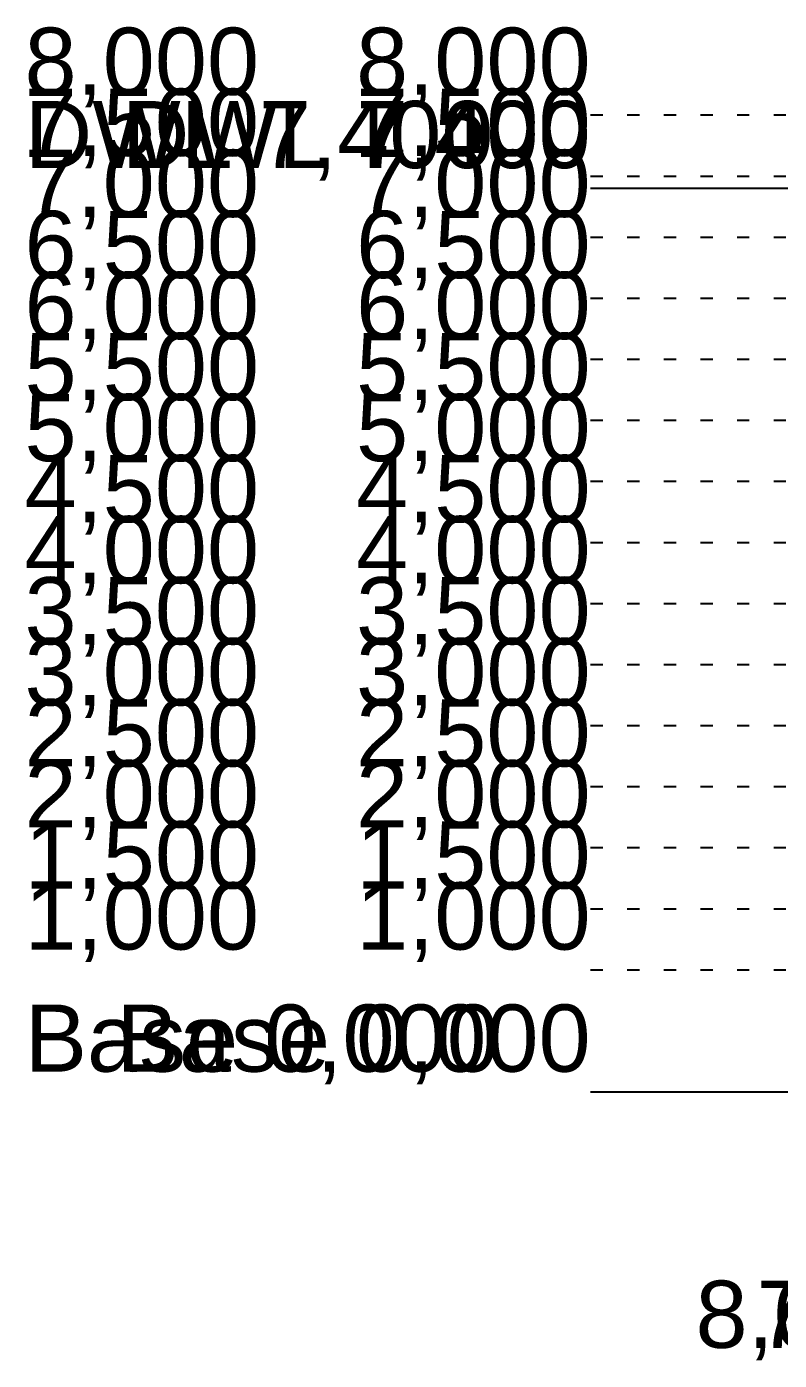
# Model space of a CAD drawing. Extents: x -15 to 144, y -25 to 18.
# Drawn here: x 115.62 to 121.79, y -2.2 to 8.72 of the extents above; entities that cross this region are included whole.
import ezdxf
from ezdxf.enums import TextEntityAlignment as Align

# ---------------------------------------------------------------- set-up
doc = ezdxf.new("R2010")
doc.units = 0
doc.linetypes.add('Dot_small', pattern=[0.2, 0, -0.2])
doc.layers.add('Linhas_de_Grid', color=254, linetype='Dot_small')
doc.layers.add('Linhas_de_referencia', color=1, linetype='Continuous')
doc.styles.get("Standard").update_dxf_attribs({"font": 'arial.ttf'})

msp = doc.modelspace()

# ---------------------------------------------------------------- linework, layer by layer
at = {"layer": 'Linhas_de_Grid'}
for p, q in [((120.238882, 8), (139.879323, 8)), ((120.238882, 8), (139.879323, 8)), ((120.238882, 7.5), (139.879323, 7.5)), ((120.238882, 7.5), (139.879323, 7.5)), ((120.238882, 7), (139.879323, 7)), ((120.238882, 7), (139.879323, 7)), ((120.238882, 6.5), (139.879323, 6.5)), ((120.238882, 6.5), (139.879323, 6.5)), ((120.238882, 6), (139.879323, 6)), ((120.238882, 6), (139.879323, 6)), ((120.238882, 5.5), (139.879323, 5.5)), ((120.238882, 5.5), (139.879323, 5.5)), ((120.238882, 5), (139.879323, 5)), ((120.238882, 5), (139.879323, 5)), ((120.238882, 4.5), (139.879323, 4.5)), ((120.238882, 4.5), (139.879323, 4.5)), ((120.238882, 4), (139.879323, 4)), ((120.238882, 4), (139.879323, 4)), ((120.238882, 3.5), (139.879323, 3.5)), ((120.238882, 3.5), (139.879323, 3.5)), ((120.238882, 3), (139.879323, 3)), ((120.238882, 3), (139.879323, 3)), ((120.238882, 2.5), (139.879323, 2.5)), ((120.238882, 2.5), (139.879323, 2.5)), ((120.238882, 2), (139.879323, 2)), ((120.238882, 2), (139.879323, 2)), ((120.238882, 1.5), (139.879323, 1.5)), ((120.238882, 1.5), (139.879323, 1.5)), ((120.238882, 1), (139.879323, 1)), ((120.238882, 1), (139.879323, 1))]:
    msp.add_line(p, q, dxfattribs=at)
at = {"layer": 'Linhas_de_referencia'}
for p, q in [((120.238882, 7.4), (139.879323, 7.4)), ((120.238882, 7.4), (139.879323, 7.4)), ((120.238882, 0), (139.879323, 0)), ((120.238882, 0), (139.879323, 0))]:
    msp.add_line(p, q, dxfattribs=at)

# ---------------------------------------------------------------- texts
at = {"layer": 'Linhas_de_Grid'}
for s, p in [('8,000', (115.599323, 8)), ('7,500', (115.599323, 7.5)), ('7,000', (115.599323, 7)), ('6,500', (115.599323, 6.5)), ('6,000', (115.599323, 6)), ('5,500', (115.599323, 5.5)), ('5,000', (115.599323, 5)), ('4,500', (115.599323, 4.5)), ('4,000', (115.599323, 4)), ('3,500', (115.599323, 3.5)), ('3,000', (115.599323, 3)), ('2,500', (115.599323, 2.5)), ('2,000', (115.599323, 2)), ('1,500', (115.599323, 1.5)), ('1,000', (115.599323, 1))]:
    msp.add_text(s, height=0.55, dxfattribs=at).set_placement(p, align=Align.BOTTOM_LEFT)
for s, p in [('8,000', (120.238882, 8)), ('8,000', (120.238882, 8)), ('7,500', (120.238882, 7.5)), ('7,500', (120.238882, 7.5)), ('7,000', (120.238882, 7)), ('7,000', (120.238882, 7)), ('6,500', (120.238882, 6.5)), ('6,500', (120.238882, 6.5)), ('6,000', (120.238882, 6)), ('6,000', (120.238882, 6)), ('5,500', (120.238882, 5.5)), ('5,500', (120.238882, 5.5)), ('5,000', (120.238882, 5)), ('5,000', (120.238882, 5)), ('4,500', (120.238882, 4.5)), ('4,500', (120.238882, 4.5)), ('4,000', (120.238882, 4)), ('4,000', (120.238882, 4)), ('3,500', (120.238882, 3.5)), ('3,500', (120.238882, 3.5)), ('3,000', (120.238882, 3)), ('3,000', (120.238882, 3)), ('2,500', (120.238882, 2.5)), ('2,500', (120.238882, 2.5)), ('2,000', (120.238882, 2)), ('2,000', (120.238882, 2)), ('1,500', (120.238882, 1.5)), ('1,500', (120.238882, 1.5)), ('1,000', (120.238882, 1)), ('1,000', (120.238882, 1))]:
    msp.add_text(s, height=0.55, dxfattribs=at).set_placement(p, align=Align.BOTTOM_RIGHT)
for s, p in [('8,000', (122.059102, -1.54652)), ('8,000', (122.059102, -1.54652)), ('7,500', (122.559102, -1.54652)), ('7,500', (122.559102, -1.54652))]:
    msp.add_text(s, height=0.55, dxfattribs=at).set_placement(p, align=Align.TOP_CENTER)
at = {"layer": 'Linhas_de_referencia'}
for s, p in [('DWL 7,400', (115.599323, 7.4)), ('Base 0,000', (115.599323, 0))]:
    msp.add_text(s, height=0.55, dxfattribs=at).set_placement(p, align=Align.BOTTOM_LEFT)
for s, p in [('DWL 7,400', (120.238882, 7.4)), ('DWL 7,400', (120.238882, 7.4)), ('Base 0,000', (120.238882, 0)), ('Base 0,000', (120.238882, 0))]:
    msp.add_text(s, height=0.55, dxfattribs=at).set_placement(p, align=Align.BOTTOM_RIGHT)

doc.saveas('drawing.dxf')
